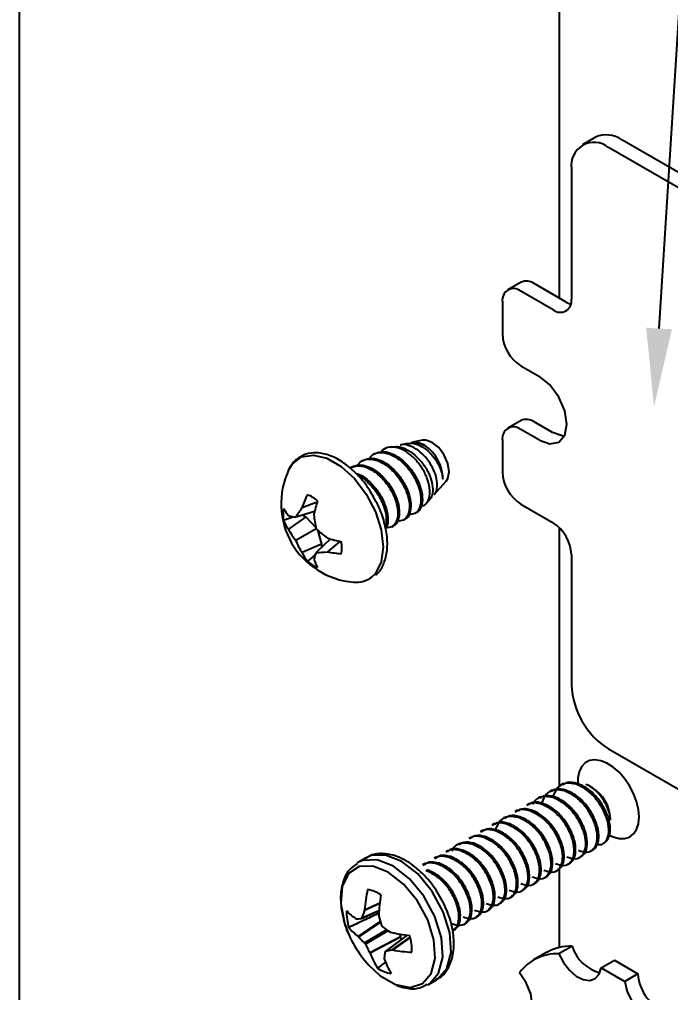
# Model space of a CAD drawing. Extents: x 0 to 9.57, y -8.69 to 0.
# Drawn here: x 0 to 1.248, y -4.972 to -3.106 of the extents above; entities that cross this region are included whole.
import ezdxf
from ezdxf import colors
from ezdxf.entities.mleader import LeaderData, LeaderLine
from ezdxf.math import Vec2, Vec3

# ---------------------------------------------------------------- set-up
doc = ezdxf.new("R2010")
doc.units = 0
doc.header["$LTSCALE"] = 0.5
doc.header["$MEASUREMENT"] = 0
for name, color, linetype in [('Brackets', 181, 'CONTINUOUS'), ('End Cap', 92, 'CONTINUOUS'), ('FAB DWG', 221, 'CONTINUOUS'), ('Hardware', 242, 'CONTINUOUS')]:
    doc.layers.add(name, color=color, linetype=linetype)
doc.layers.add('Text-Unprinted', color=131, linetype='CONTINUOUS', plot=False)
doc.styles.get("Standard").update_dxf_attribs({"font": 'arial.ttf'})

msp = doc.modelspace()

# ---------------------------------------------------------------- linework, layer by layer
at = {"layer": 'Brackets', "transparency": 16777216}
for p, q in [((1.0592, -4.8832), (1.0338, -4.8979)), ((1.0108, -4.8949), (0.9854, -4.9096)), ((1.1148, -4.9245), (1.1402, -4.9099)), ((1.1148, -4.9245), (1.1599, -4.9506)), ((1.1402, -4.9099), (1.1853, -4.9359)), ((1.1853, -4.9359), (1.1599, -4.9506))]:
    msp.add_line(p, q, dxfattribs=at)
at = {"layer": 'Brackets', "transparency": 16777216, "flags": 128}
for points in [[(1.0338, -4.8979), (1.0427, -4.9146), (1.0541, -4.9292), (1.067, -4.9404), (1.0804, -4.9471), (1.0928, -4.9489), (1.1033, -4.9454), (1.1109, -4.937), (1.1148, -4.9245)], [(0.9253, -5.0096), (0.9416, -5.0211), (0.9574, -5.0255), (0.9706, -5.022), (0.9795, -5.0112), (0.9827, -4.9945), (0.9798, -4.9743), (0.9713, -4.9532), (0.9583, -4.9342)], [(1.1599, -4.9506), (1.1649, -4.9706), (1.1747, -4.9903), (1.1882, -5.0073), (1.2036, -5.0194), (1.2191, -5.0251), (1.2325, -5.0237), (1.2424, -5.0153), (1.2474, -5.0011)]]:
    msp.add_lwpolyline(points, dxfattribs=at)
at = {"layer": 'Brackets', "transparency": 16777216}
for centre, radius, start, end in [((1.0557, -4.975), 0.0918, 87.7947, 119.3116), ((1.1321, -4.8601), 0.0765, 197.5856, 254.9744), ((1.0295, -4.9857), 0.0879, 87.1976, 144.1777), ((1.2674, -4.9314), 0.0823, 183.1178, 254.0875)]:
    msp.add_arc(centre, radius, start, end, dxfattribs=at)
at = {"layer": 'End Cap', "transparency": 16777216}
for p, q in [((1.0341, -2.717), (1.0341, -3.6401)), ((1.0341, -4.08), (1.0341, -4.5767)), ((1.0341, -4.7347), (1.0341, -4.8858))]:
    msp.add_line(p, q, dxfattribs=at)
at = {"layer": 'End Cap', "transparency": 16777216, "flags": 128}
for points in [[(1.1874, -4.6353), (1.1862, -4.621), (1.1826, -4.6059), (1.1768, -4.5906), (1.1691, -4.5757), (1.1597, -4.5619), (1.1491, -4.5497), (1.1376, -4.5396), (1.1257, -4.5321), (1.114, -4.5274), (1.1028, -4.5257), (1.0927, -4.5271), (1.0841, -4.5316), (1.0774, -4.539), (1.0727, -4.5489), (1.0703, -4.5609), (1.0703, -4.5715)], [(1.1309, -4.6701), (1.1376, -4.6736), (1.1491, -4.6768), (1.1597, -4.6769), (1.1691, -4.6739), (1.1768, -4.668), (1.1826, -4.6593), (1.1862, -4.6483), (1.1874, -4.6353)]]:
    msp.add_lwpolyline(points, dxfattribs=at)
at = {"layer": 'Hardware', "transparency": 16777216}
for p, q in [((1.1041, -3.3319), (1.0787, -3.3466)), ((2.0115, -3.8318), (1.1541, -3.3369)), ((1.9861, -3.8465), (1.1287, -3.3515)), ((1.058, -3.3923), (1.058, -3.6424)), ((0.9612, -3.61), (0.9358, -3.6246)), ((1.048, -3.6482), (0.9861, -3.6125)), ((1.0226, -3.6628), (0.9608, -3.6271)), ((0.9254, -3.6475), (0.9254, -3.709)), ((0.9608, -3.7702), (0.9963, -3.7907)), ((0.9612, -3.8752), (0.9358, -3.8898)), ((1.0217, -3.8981), (0.9861, -3.8776)), ((0.9963, -3.9128), (0.9608, -3.8923)), ((0.7726, -3.913), (0.7515, -3.9175)), ((0.9254, -3.9127), (0.9254, -3.9741)), ((0.7134, -3.9254), (0.7075, -3.9267)), ((0.7433, -3.9192), (0.7295, -3.9221)), ((0.6583, -3.9515), (0.6556, -3.9531)), ((0.6804, -3.9388), (0.6777, -3.9403)), ((0.6362, -3.9643), (0.6335, -3.9659)), ((0.795, -4.0167), (0.8178, -3.9913)), ((0.78, -4.0335), (0.7864, -4.0263)), ((0.5706, -4.0316), (0.5415, -4.0424)), ((0.9608, -4.0354), (1.0226, -4.0711)), ((0.5257, -4.0595), (0.5062, -4.0666)), ((0.5486, -4.0595), (0.5156, -4.0837)), ((0.5657, -4.0495), (0.5297, -4.0604)), ((0.5431, -4.0563), (0.5486, -4.0595)), ((0.5486, -4.0595), (0.5681, -4.0801)), ((0.7356, -4.0662), (0.7384, -4.0646)), ((0.5687, -4.0829), (0.5297, -4.1055)), ((0.5709, -4.0849), (0.5789, -4.1121)), ((0.7135, -4.079), (0.7163, -4.0774)), ((0.5962, -4.1022), (0.5687, -4.128)), ((0.5789, -4.1121), (0.5415, -4.1285)), ((0.5789, -4.1121), (0.5789, -4.1184)), ((0.6141, -4.1069), (0.5902, -4.1267)), ((1.058, -4.1323), (1.058, -4.3824)), ((1.1287, -4.5049), (1.9861, -4.9998)), ((1.0427, -4.5714), (1.0377, -4.5743)), ((1.0667, -4.5727), (1.0695, -4.5711)), ((1.0206, -4.5842), (1.0157, -4.5871)), ((1.0446, -4.5854), (1.0474, -4.5839)), ((1.0979, -4.5795), (1.0923, -4.5762)), ((0.9985, -4.5969), (0.9936, -4.5998)), ((1.0225, -4.5982), (1.0253, -4.5966)), ((0.9543, -4.6225), (0.9494, -4.6253)), ((0.9764, -4.6097), (0.9715, -4.6126)), ((0.9783, -4.6237), (0.9811, -4.6221)), ((1.0004, -4.611), (1.0032, -4.6094)), ((0.9322, -4.6352), (0.9273, -4.6381)), ((0.9562, -4.6365), (0.959, -4.6349)), ((1.1324, -4.6416), (1.1324, -4.6391)), ((0.888, -4.6607), (0.8831, -4.6636)), ((0.9101, -4.648), (0.9052, -4.6508)), ((0.912, -4.662), (0.9148, -4.6604)), ((0.9341, -4.6492), (0.9369, -4.6476)), ((0.8659, -4.6735), (0.861, -4.6764)), ((0.8899, -4.6747), (0.8927, -4.6731)), ((0.8218, -4.699), (0.8168, -4.7019)), ((0.8439, -4.6862), (0.8389, -4.6891)), ((0.8458, -4.7003), (0.8485, -4.6987)), ((0.8678, -4.6875), (0.8706, -4.6859)), ((1.0957, -4.7002), (1.1007, -4.6973)), ((1.1152, -4.6887), (1.1058, -4.6887)), ((0.6645, -4.7135), (0.6486, -4.7228)), ((0.7997, -4.7118), (0.7947, -4.7146)), ((0.8237, -4.713), (0.8264, -4.7114)), ((1.0736, -4.713), (1.0786, -4.7101)), ((0.6486, -4.7228), (0.6471, -4.7236)), ((0.7776, -4.7245), (0.7726, -4.7274)), ((0.7795, -4.7385), (0.7822, -4.7369)), ((0.8016, -4.7258), (0.8043, -4.7242)), ((1.0294, -4.7385), (1.0344, -4.7356)), ((1.0515, -4.7257), (1.0565, -4.7228)), ((1.0073, -4.7512), (1.0123, -4.7484)), ((0.9631, -4.7767), (0.9681, -4.7739)), ((0.9852, -4.764), (0.9902, -4.7611)), ((0.941, -4.7895), (0.946, -4.7866)), ((0.6903, -4.801), (0.6611, -4.815)), ((0.6611, -4.815), (0.6614, -4.8136)), ((0.6614, -4.8136), (0.6904, -4.7997)), ((0.8968, -4.815), (0.9018, -4.8121)), ((0.9189, -4.8022), (0.9239, -4.7994)), ((0.6449, -4.8304), (0.6457, -4.8307)), ((0.6554, -4.8298), (0.689, -4.8152)), ((0.6563, -4.8286), (0.689, -4.8144)), ((0.6863, -4.8211), (0.6886, -4.822)), ((0.6885, -4.8243), (0.6887, -4.8258)), ((0.8747, -4.8278), (0.8797, -4.8249)), ((0.6492, -4.8643), (0.6915, -4.8357)), ((0.6919, -4.8369), (0.6501, -4.8651)), ((0.6611, -4.8769), (0.7035, -4.8515)), ((0.8305, -4.8533), (0.8355, -4.8504)), ((0.8526, -4.8405), (0.8576, -4.8376)), ((0.6501, -4.8651), (0.6492, -4.8643)), ((0.7062, -4.8534), (0.6629, -4.8794)), ((0.6714, -4.8952), (0.73, -4.8646)), ((0.7304, -4.866), (0.672, -4.8964)), ((0.7429, -4.8621), (0.7011, -4.8932)), ((0.7432, -4.8622), (0.7018, -4.8929)), ((0.71, -4.8558), (0.7113, -4.8564)), ((0.7144, -4.8903), (0.7487, -4.8658)), ((0.7489, -4.8665), (0.7156, -4.8903)), ((0.728, -4.8598), (0.73, -4.8646)), ((0.73, -4.8646), (0.7304, -4.866)), ((0.7304, -4.866), (0.731, -4.871)), ((0.672, -4.8964), (0.6714, -4.8952)), ((0.699, -4.906), (0.6992, -4.9071)), ((0.7156, -4.8903), (0.7144, -4.8903)), ((0.7018, -4.9129), (0.6864, -4.9255)), ((0.7836, -4.9566), (0.7995, -4.9474))]:
    msp.add_line(p, q, dxfattribs=at)
at = {"layer": 'Hardware', "transparency": 16777216, "flags": 128}
for points in [[(1.048, -3.6482), (1.0549, -3.6514), (1.0569, -3.652)], [(0.9963, -3.9128), (1.0165, -3.9198), (1.0337, -3.9165), (1.0451, -3.9033), (1.0492, -3.8823), (1.0451, -3.8566), (1.0337, -3.8302), (1.0165, -3.807), (0.9963, -3.7907)], [(1.0441, -3.9053), (1.0419, -3.9052), (1.0217, -3.8981)], [(0.8234, -3.9734), (0.821, -3.9576), (0.8139, -3.9414), (0.8034, -3.9271), (0.7909, -3.9171), (0.7785, -3.9128), (0.7726, -3.913)], [(0.5158, -3.9701), (0.5232, -3.9583), (0.5408, -3.945), (0.5634, -3.9413), (0.5892, -3.9474), (0.6162, -3.963), (0.642, -3.9866), (0.6646, -4.0165), (0.6823, -4.0502), (0.6934, -4.0849), (0.6973, -4.1179), (0.6934, -4.1464), (0.6823, -4.1683), (0.6772, -4.1735)], [(0.8178, -3.9913), (0.821, -3.9864), (0.8234, -3.9734)], [(0.7825, -4.9572), (0.7859, -4.9551), (0.8032, -4.9349), (0.8111, -4.9043), (0.8087, -4.8668), (0.7963, -4.8263), (0.7752, -4.7872), (0.7476, -4.7539), (0.7166, -4.7298), (0.6856, -4.7176), (0.6579, -4.7187), (0.6486, -4.7228)], [(0.7995, -4.9474), (0.8019, -4.9459), (0.8192, -4.9257), (0.8271, -4.8951), (0.8247, -4.8576), (0.8123, -4.8171), (0.7911, -4.778), (0.7636, -4.7446), (0.7326, -4.7206), (0.7016, -4.7084), (0.6739, -4.7095), (0.6645, -4.7135)], [(0.7206, -4.9569), (0.7488, -4.9622), (0.7725, -4.9549), (0.7889, -4.9357), (0.7964, -4.9067), (0.7942, -4.8711), (0.7823, -4.8326), (0.7623, -4.7956), (0.7362, -4.7639), (0.7068, -4.7411), (0.6773, -4.7296), (0.651, -4.7306), (0.6307, -4.744), (0.6186, -4.7685), (0.6159, -4.8012), (0.6231, -4.8388), (0.6235, -4.8402)], [(0.6853, -4.8168), (0.6856, -4.8182), (0.6863, -4.8211)], [(0.6694, -4.9196), (0.6908, -4.9395), (0.7206, -4.9569)]]:
    msp.add_lwpolyline(points, dxfattribs=at)
at = {"layer": 'Hardware', "transparency": 16777216}
for centre, radius, start, end in [((1.1248, -3.3777), 0.0503, 54.3824, 114.3071), ((1.1011, -3.3854), 0.0437, 50.7967, 189.214), ((0.9715, -3.6329), 0.0251, 54.3824, 114.3071), ((0.947, -3.644), 0.0218, 50.7967, 189.214), ((1.0364, -3.6459), 0.0218, 230.7967, 9.214), ((1.0022, -3.7055), 0.0768, 182.6055, 237.3945), ((0.9715, -3.8981), 0.0251, 54.3824, 114.3071), ((0.947, -3.9092), 0.0218, 50.7967, 189.214), ((0.7315, -3.9887), 0.0799, 0.7404, 55.3724), ((0.6524, -4.0346), 0.151, 154.7008, 265.2938), ((1.0022, -3.9706), 0.0768, 182.6055, 237.3945), ((0.7244, -4.1022), 0.1925, 153.8836, 161.8938), ((0.5247, -4.0871), 0.0746, 51.1806, 68.8248), ((0.8543, -4.1184), 0.2967, 162.4504, 167.78), ((0.58, -4.0551), 0.0746, 171.1794, 188.8206), ((0.5635, -4.0141), 0.0644, 207.294, 222.063), ((0.6742, -4.1424), 0.1662, 143.0124, 150.4521), ((0.5754, -4.0397), 0.0742, 201.2615, 216.3895), ((0.5434, -3.965), 0.0964, 253.2757, 261.8218), ((0.7871, -4.0343), 0.2238, 185.4463, 192.5419), ((0.6393, -4.0193), 0.1394, 207.4879, 218.1386), ((0.72, -3.9181), 0.2238, 227.4587, 234.5541), ((0.9812, -4.1358), 0.0768, 2.6055, 57.3945), ((0.6808, -3.8178), 0.2967, 252.2217, 257.5505), ((0.6591, -4.0535), 0.1395, 201.8619, 212.512), ((0.5431, -4.119), 0.0746, 351.1794, 8.8206), ((0.6095, -4.0987), 0.0743, 203.6114, 218.7372), ((0.6582, -4.1638), 0.0964, 158.1864, 166.735), ((0.6257, -4.1218), 0.0645, 197.9392, 212.7056), ((0.57, -3.9618), 0.1662, 269.5543, 276.9926), ((0.6299, -3.9384), 0.1925, 258.1085, 266.1181), ((0.5984, -4.0871), 0.0746, 231.1806, 248.8248), ((0.645, -4.1359), 0.0495, 264.1321, 310.5569), ((1.2115, -4.3754), 0.1537, 182.6055, 237.3945), ((1.06, -4.6411), 0.0724, 1.6111, 58.3836), ((1.101, -4.6608), 0.0313, 297.033, 2.2064), ((0.9228, -4.8314), 0.262, 167.4573, 176.096), ((0.6568, -4.8383), 0.0645, 56.3215, 80.8829), ((1.0034, -4.8363), 0.3151, 170.5438, 177.8012), ((0.6939, -4.7537), 0.091, 222.6488, 237.4246), ((0.73, -4.8183), 0.1031, 178.3681, 196.3024), ((0.6345, -4.6287), 0.2023, 273.1671, 275.8363), ((0.8582, -4.8909), 0.2112, 158.9328, 162.8546), ((0.9593, -4.7534), 0.2802, 194.9834, 198.7461), ((0.8258, -4.7763), 0.2121, 197.5094, 222.4852), ((0.7003, -4.7914), 0.089, 218.8597, 234.9528), ((0.8589, -4.629), 0.2713, 233.0484, 236.7132), ((0.794, -4.7421), 0.1893, 220.5254, 225.4165), ((0.7919, -4.5008), 0.3646, 257.231, 263.0787), ((0.649, -4.8917), 0.1031, 358.3681, 16.3024), ((0.8677, -4.7789), 0.2281, 206.1328, 210.6353), ((0.8086, -4.8467), 0.1453, 199.9991, 212.8012), ((0.8486, -4.9196), 0.1502, 170.2615, 174.8104), ((0.842, -4.8598), 0.1504, 198.3397, 210.2288), ((0.6487, -4.6019), 0.2958, 280.3359, 282.8227), ((0.7674, -4.6127), 0.2824, 259.4303, 266.8725), ((0.7222, -4.8718), 0.0645, 236.3215, 260.8829)]:
    msp.add_arc(centre, radius, start, end, dxfattribs=at)
for points, knots in [([(0.7435, -3.9199), (0.7457, -3.9193), (0.7521, -3.9176), (0.7647, -3.9212), (0.7792, -3.9298), (0.7926, -3.9428), (0.803, -3.9581), (0.8097, -3.9741), (0.8108, -3.9832), (0.8113, -3.9877)], [0, 0, 0, 0, 0.0841855, 0.2412183, 0.3982, 0.5514582, 0.7040097, 0.856533, 1, 1, 1, 1]), ([(0.7768, -3.923), (0.7723, -3.9207), (0.7634, -3.9164), (0.7554, -3.9172), (0.7515, -3.9176)], [0, 0, 0, 0, 0.510998, 1, 1, 1, 1]), ([(0.7525, -3.9191), (0.7546, -3.9184), (0.761, -3.9163), (0.77, -3.9194), (0.776, -3.9225), (0.7768, -3.923)], [0, 0, 0, 0, 0.297807, 0.902635, 1, 1, 1, 1]), ([(0.6806, -4.0259), (0.6765, -4.0185), (0.6669, -4.0008), (0.6465, -3.9767), (0.6218, -3.9554), (0.5956, -3.9412), (0.5706, -3.9357), (0.5473, -3.9386), (0.5289, -3.9504), (0.5183, -3.962), (0.5159, -3.97), (0.5158, -3.9702)], [0, 0, 0, 0, 0.094691, 0.226956, 0.359756, 0.493581, 0.628437, 0.747326, 0.873689, 0.99674, 1, 1, 1, 1]), ([(0.6696, -3.949), (0.672, -3.9458), (0.6781, -3.9377), (0.6946, -3.935), (0.7149, -3.9407), (0.7355, -3.9554), (0.7532, -3.9764), (0.7653, -4.0007), (0.7706, -4.0243), (0.7681, -4.0431), (0.7594, -4.0549), (0.7502, -4.0551), (0.7461, -4.0553)], [0, 0, 0, 0, 0.069685, 0.177153, 0.281858, 0.386563, 0.494032, 0.597227, 0.703759, 0.81029, 0.913486, 1, 1, 1, 1]), ([(0.6804, -3.9388), (0.686, -3.9368), (0.697, -3.9328), (0.7178, -3.9392), (0.7382, -3.9538), (0.7559, -3.9748), (0.768, -3.9991), (0.7734, -4.0228), (0.7706, -4.0409), (0.7653, -4.0511), (0.7605, -4.0518), (0.7604, -4.0518)], [0, 0, 0, 0, 0.125903, 0.24999, 0.374077, 0.50144, 0.623738, 0.74999, 0.876242, 0.998541, 1, 1, 1, 1]), ([(0.7699, -4.0388), (0.7705, -4.0388), (0.7753, -4.039), (0.7815, -4.033), (0.7868, -4.0211), (0.7868, -4.0044), (0.7816, -3.9852), (0.7718, -3.9656), (0.7579, -3.948), (0.7417, -3.9345), (0.7247, -3.9264), (0.7088, -3.9255), (0.6977, -3.929), (0.694, -3.9346), (0.6931, -3.9359)], [0, 0, 0, 0, 0.013765, 0.106757, 0.199636, 0.294102, 0.388818, 0.483449, 0.579428, 0.675867, 0.772246, 0.869739, 0.967899, 1, 1, 1, 1]), ([(0.7135, -3.9261), (0.7171, -3.9255), (0.7257, -3.9239), (0.7414, -3.9295), (0.7581, -3.9408), (0.7731, -3.9568), (0.7844, -3.9753), (0.7912, -3.9943), (0.7927, -4.0107), (0.7907, -4.0218), (0.7869, -4.0249), (0.7859, -4.0257)], [0, 0, 0, 0, 0.092761, 0.219048, 0.345275, 0.468342, 0.591548, 0.714701, 0.834913, 0.955038, 1, 1, 1, 1]), ([(0.7948, -4.0165), (0.7951, -4.0162), (0.7982, -4.0142), (0.8007, -4.0054), (0.8009, -3.9911), (0.7962, -3.974), (0.7873, -3.9566), (0.7749, -3.941), (0.7602, -3.9288), (0.7452, -3.9222), (0.7344, -3.9202), (0.7301, -3.9222), (0.7296, -3.9224)], [0, 0, 0, 0, 0.014877, 0.132647, 0.252686, 0.373089, 0.493359, 0.615552, 0.73841, 0.861176, 0.985524, 1, 1, 1, 1]), ([(0.6475, -3.9618), (0.6499, -3.9586), (0.656, -3.9505), (0.6725, -3.9477), (0.6928, -3.9534), (0.7134, -3.9682), (0.7311, -3.9891), (0.7432, -4.0135), (0.7485, -4.037), (0.746, -4.0558), (0.7373, -4.0677), (0.7281, -4.0679), (0.724, -4.068)], [0, 0, 0, 0, 0.069685, 0.177153, 0.281858, 0.386563, 0.494032, 0.597227, 0.703759, 0.81029, 0.913486, 1, 1, 1, 1]), ([(0.6584, -3.9516), (0.6639, -3.9495), (0.6749, -3.9455), (0.6957, -3.952), (0.7161, -3.9665), (0.7338, -3.9876), (0.7459, -4.0118), (0.7513, -4.0356), (0.7485, -4.0537), (0.7432, -4.0638), (0.7384, -4.0646), (0.7383, -4.0646)], [0, 0, 0, 0, 0.125903, 0.24999, 0.374077, 0.50144, 0.623738, 0.74999, 0.876242, 0.998541, 1, 1, 1, 1]), ([(0.6335, -3.9659), (0.639, -3.9639), (0.6501, -3.9599), (0.6708, -3.9663), (0.6913, -3.9809), (0.709, -4.0019), (0.7211, -4.0262), (0.7264, -4.0498), (0.7239, -4.0686), (0.7152, -4.0804), (0.706, -4.0807), (0.7019, -4.0808)], [0, 0, 0, 0, 0.114346, 0.227043, 0.33974, 0.455412, 0.566484, 0.681147, 0.79581, 0.906882, 1, 1, 1, 1]), ([(0.6363, -3.9643), (0.6418, -3.9623), (0.6528, -3.9583), (0.6736, -3.9647), (0.694, -3.9793), (0.7117, -4.0003), (0.7238, -4.0246), (0.7292, -4.0483), (0.7264, -4.0664), (0.7211, -4.0766), (0.7163, -4.0773), (0.7162, -4.0773)], [0, 0, 0, 0, 0.125903, 0.24999, 0.374077, 0.50144, 0.623738, 0.74999, 0.876242, 0.998541, 1, 1, 1, 1]), ([(0.6456, -3.9771), (0.6475, -3.9776), (0.6561, -3.9797), (0.672, -3.9925), (0.6896, -4.0129), (0.7018, -4.0375), (0.7067, -4.0604), (0.7062, -4.0759), (0.7024, -4.0802), (0.7019, -4.0808)], [0, 0, 0, 0, 0.05347, 0.235075, 0.421475, 0.600462, 0.785236, 0.970009, 1, 1, 1, 1]), ([(0.6484, -3.9803), (0.6485, -3.9804), (0.6552, -3.9823), (0.6692, -3.9943), (0.6869, -4.0145), (0.6989, -4.0389), (0.7046, -4.0626), (0.702, -4.0742), (0.7007, -4.0799)], [0, 0, 0, 0, 0.003073, 0.201898, 0.405972, 0.601931, 0.804225, 1, 1, 1, 1]), ([(0.6825, -4.1712), (0.6833, -4.1707), (0.6902, -4.1665), (0.6982, -4.1514), (0.7052, -4.1275), (0.7055, -4.0984), (0.6988, -4.0667), (0.6901, -4.0416), (0.6823, -4.0287), (0.6806, -4.0259)], [0, 0, 0, 0, 0.02095, 0.197802, 0.377917, 0.565327, 0.755895, 0.946213, 1, 1, 1, 1]), ([(0.5674, -4.1319), (0.5666, -4.1326), (0.5613, -4.1371), (0.556, -4.1415), (0.5516, -4.1452)], [0, 0, 0, 0, 0.160972, 1, 1, 1, 1]), ([(1.0667, -4.5727), (1.0602, -4.5714), (1.0469, -4.5688), (1.0308, -4.5769), (1.0255, -4.5887), (1.0229, -4.5945)], [0, 0, 0, 0, 0.332007, 0.672778, 1, 1, 1, 1]), ([(1.0695, -4.5711), (1.0627, -4.5695), (1.0519, -4.5669), (1.0441, -4.572), (1.0412, -4.5739)], [0, 0, 0, 0, 0.622411, 1, 1, 1, 1]), ([(1.1323, -4.6596), (1.132, -4.6554), (1.1312, -4.6441), (1.1239, -4.6231), (1.1094, -4.5997), (1.0901, -4.5804), (1.0763, -4.5742), (1.0695, -4.5711)], [0, 0, 0, 0, 0.128168, 0.348309, 0.561556, 0.783634, 1, 1, 1, 1]), ([(1.0446, -4.5854), (1.0381, -4.5842), (1.0248, -4.5816), (1.0087, -4.5897), (1.0034, -4.6015), (1.0008, -4.6073)], [0, 0, 0, 0, 0.332007, 0.672778, 1, 1, 1, 1]), ([(1.0474, -4.5839), (1.0406, -4.5822), (1.0298, -4.5796), (1.022, -4.5847), (1.0191, -4.5866)], [0, 0, 0, 0, 0.622411, 1, 1, 1, 1]), ([(1.0711, -4.6993), (1.0769, -4.7011), (1.0884, -4.7048), (1.1011, -4.698), (1.108, -4.683), (1.1073, -4.6617), (1.0991, -4.6375), (1.0845, -4.6141), (1.0652, -4.5948), (1.0514, -4.5885), (1.0446, -4.5854)], [0, 0, 0, 0, 0.124087, 0.25145, 0.373748, 0.5, 0.626252, 0.74855, 0.875913, 1, 1, 1, 1]), ([(1.0978, -4.6974), (1.0997, -4.6968), (1.1058, -4.6945), (1.1106, -4.681), (1.1102, -4.6602), (1.1018, -4.6358), (1.0873, -4.6125), (1.068, -4.5932), (1.0542, -4.5869), (1.0474, -4.5839)], [0, 0, 0, 0, 0.065054, 0.217806, 0.375496, 0.533185, 0.685937, 0.845014, 1, 1, 1, 1]), ([(1.1152, -4.6887), (1.1177, -4.6873), (1.1242, -4.6836), (1.1301, -4.6701), (1.1294, -4.649), (1.1212, -4.6247), (1.1066, -4.6013), (1.0873, -4.582), (1.0735, -4.5758), (1.0667, -4.5727)], [0, 0, 0, 0, 0.094441, 0.242391, 0.395125, 0.547858, 0.695809, 0.849886, 1, 1, 1, 1]), ([(1.1322, -4.6416), (1.1319, -4.6373), (1.1313, -4.6282), (1.1253, -4.6125), (1.1159, -4.597), (1.1035, -4.5835), (1.0928, -4.576), (1.0868, -4.5734), (1.0854, -4.5728)], [0, 0, 0, 0, 0.172521, 0.359227, 0.545688, 0.742511, 0.940934, 1, 1, 1, 1]), ([(1.0004, -4.611), (0.9937, -4.6093), (0.9828, -4.6067), (0.975, -4.6118), (0.9721, -4.6137)], [0, 0, 0, 0, 0.622411, 1, 1, 1, 1]), ([(1.0032, -4.6094), (0.9964, -4.6077), (0.9856, -4.6051), (0.9778, -4.6102), (0.9749, -4.6121)], [0, 0, 0, 0, 0.622411, 1, 1, 1, 1]), ([(1.0225, -4.5982), (1.016, -4.597), (1.0028, -4.5945), (0.9889, -4.6006), (0.9848, -4.6091), (0.9835, -4.6117)], [0, 0, 0, 0, 0.401015, 0.812616, 1, 1, 1, 1]), ([(1.0253, -4.5966), (1.0185, -4.595), (1.0077, -4.5924), (0.9999, -4.5975), (0.997, -4.5994)], [0, 0, 0, 0, 0.622411, 1, 1, 1, 1]), ([(1.049, -4.712), (1.0548, -4.7138), (1.0663, -4.7175), (1.079, -4.7108), (1.0859, -4.6958), (1.0852, -4.6745), (1.077, -4.6502), (1.0624, -4.6268), (1.0432, -4.6076), (1.0293, -4.6013), (1.0225, -4.5982)], [0, 0, 0, 0, 0.124087, 0.25145, 0.373748, 0.5, 0.626252, 0.74855, 0.875913, 1, 1, 1, 1]), ([(1.0757, -4.7102), (1.0776, -4.7095), (1.0837, -4.7072), (1.0885, -4.6938), (1.0881, -4.673), (1.0797, -4.6486), (1.0652, -4.6252), (1.0459, -4.606), (1.0321, -4.5997), (1.0253, -4.5966)], [0, 0, 0, 0, 0.065054, 0.217806, 0.375496, 0.533185, 0.685937, 0.845014, 1, 1, 1, 1]), ([(0.9783, -4.6237), (0.9716, -4.6221), (0.9607, -4.6195), (0.9529, -4.6246), (0.95, -4.6265)], [0, 0, 0, 0, 0.622411, 1, 1, 1, 1]), ([(0.9811, -4.6221), (0.9743, -4.6205), (0.9635, -4.6179), (0.9557, -4.623), (0.9528, -4.6249)], [0, 0, 0, 0, 0.622411, 1, 1, 1, 1]), ([(1.0049, -4.7375), (1.0106, -4.7393), (1.0221, -4.743), (1.0348, -4.7363), (1.0417, -4.7213), (1.041, -4.7), (1.0328, -4.6757), (1.0182, -4.6523), (0.999, -4.6331), (0.9851, -4.6268), (0.9783, -4.6237)], [0, 0, 0, 0, 0.124087, 0.25145, 0.373748, 0.5, 0.626252, 0.74855, 0.875913, 1, 1, 1, 1]), ([(1.0315, -4.7357), (1.0334, -4.735), (1.0395, -4.7327), (1.0443, -4.7193), (1.0439, -4.6985), (1.0355, -4.6741), (1.021, -4.6508), (1.0017, -4.6315), (0.9879, -4.6252), (0.9811, -4.6221)], [0, 0, 0, 0, 0.065054, 0.217806, 0.375496, 0.533185, 0.685937, 0.845014, 1, 1, 1, 1]), ([(1.027, -4.7248), (1.0327, -4.7266), (1.0442, -4.7303), (1.0569, -4.7235), (1.0638, -4.7085), (1.0631, -4.6872), (1.0549, -4.663), (1.0403, -4.6396), (1.0211, -4.6203), (1.0072, -4.614), (1.0004, -4.611)], [0, 0, 0, 0, 0.124087, 0.25145, 0.373748, 0.5, 0.626252, 0.74855, 0.875913, 1, 1, 1, 1]), ([(1.0536, -4.7229), (1.0555, -4.7223), (1.0616, -4.72), (1.0664, -4.7065), (1.066, -4.6858), (1.0576, -4.6614), (1.0431, -4.638), (1.0238, -4.6187), (1.01, -4.6125), (1.0032, -4.6094)], [0, 0, 0, 0, 0.065054, 0.217806, 0.375496, 0.533185, 0.685937, 0.845014, 1, 1, 1, 1]), ([(0.9341, -4.6492), (0.9274, -4.6476), (0.9165, -4.645), (0.9087, -4.6501), (0.9058, -4.652)], [0, 0, 0, 0, 0.622411, 1, 1, 1, 1]), ([(0.9369, -4.6476), (0.9301, -4.646), (0.9193, -4.6434), (0.9115, -4.6485), (0.9086, -4.6504)], [0, 0, 0, 0, 0.622411, 1, 1, 1, 1]), ([(0.9562, -4.6365), (0.9497, -4.6352), (0.9364, -4.6326), (0.9203, -4.6407), (0.915, -4.6525), (0.9125, -4.6583)], [0, 0, 0, 0, 0.332007, 0.672778, 1, 1, 1, 1]), ([(0.959, -4.6349), (0.9522, -4.6333), (0.9414, -4.6306), (0.9336, -4.6357), (0.9307, -4.6377)], [0, 0, 0, 0, 0.622411, 1, 1, 1, 1]), ([(0.9828, -4.7503), (0.9885, -4.7521), (1, -4.7558), (1.0127, -4.749), (1.0196, -4.734), (1.019, -4.7128), (1.0107, -4.6885), (0.9961, -4.6651), (0.9769, -4.6458), (0.9631, -4.6396), (0.9562, -4.6365)], [0, 0, 0, 0, 0.124087, 0.25145, 0.373748, 0.5, 0.626252, 0.74855, 0.875913, 1, 1, 1, 1]), ([(1.0094, -4.7485), (1.0113, -4.7478), (1.0174, -4.7455), (1.0222, -4.7321), (1.0218, -4.7113), (1.0134, -4.6869), (0.9989, -4.6635), (0.9796, -4.6442), (0.9658, -4.638), (0.959, -4.6349)], [0, 0, 0, 0, 0.065054, 0.217806, 0.375496, 0.533185, 0.685937, 0.845014, 1, 1, 1, 1]), ([(0.912, -4.662), (0.9053, -4.6604), (0.8944, -4.6578), (0.8867, -4.6628), (0.8837, -4.6648)], [0, 0, 0, 0, 0.622411, 1, 1, 1, 1]), ([(0.9148, -4.6604), (0.9081, -4.6588), (0.8972, -4.6562), (0.8894, -4.6612), (0.8865, -4.6632)], [0, 0, 0, 0, 0.622411, 1, 1, 1, 1]), ([(0.9386, -4.7758), (0.9443, -4.7776), (0.9558, -4.7813), (0.9685, -4.7745), (0.9754, -4.7596), (0.9748, -4.7383), (0.9665, -4.714), (0.9519, -4.6906), (0.9327, -4.6713), (0.9189, -4.6651), (0.912, -4.662)], [0, 0, 0, 0, 0.124087, 0.25145, 0.373748, 0.5, 0.626252, 0.74855, 0.875913, 1, 1, 1, 1]), ([(0.9652, -4.774), (0.9671, -4.7733), (0.9732, -4.771), (0.978, -4.7576), (0.9776, -4.7368), (0.9692, -4.7124), (0.9547, -4.689), (0.9354, -4.6697), (0.9216, -4.6635), (0.9148, -4.6604)], [0, 0, 0, 0, 0.065054, 0.217806, 0.375496, 0.533185, 0.685937, 0.845014, 1, 1, 1, 1]), ([(0.9607, -4.763), (0.9664, -4.7649), (0.9779, -4.7685), (0.9906, -4.7618), (0.9975, -4.7468), (0.9969, -4.7255), (0.9886, -4.7012), (0.974, -4.6779), (0.9548, -4.6586), (0.941, -4.6523), (0.9341, -4.6492)], [0, 0, 0, 0, 0.124087, 0.25145, 0.373748, 0.5, 0.626252, 0.74855, 0.875913, 1, 1, 1, 1]), ([(0.9873, -4.7612), (0.9892, -4.7605), (0.9953, -4.7583), (1.0001, -4.7448), (0.9997, -4.724), (0.9913, -4.6996), (0.9768, -4.6763), (0.9575, -4.657), (0.9437, -4.6507), (0.9369, -4.6476)], [0, 0, 0, 0, 0.065054, 0.217806, 0.375496, 0.533185, 0.685937, 0.845014, 1, 1, 1, 1]), ([(0.8706, -4.6859), (0.8639, -4.6843), (0.853, -4.6817), (0.8452, -4.6868), (0.8423, -4.6887)], [0, 0, 0, 0, 0.622411, 1, 1, 1, 1]), ([(0.8899, -4.6747), (0.8832, -4.6731), (0.8723, -4.6705), (0.8646, -4.6756), (0.8616, -4.6775)], [0, 0, 0, 0, 0.622411, 1, 1, 1, 1]), ([(0.8927, -4.6731), (0.886, -4.6715), (0.8751, -4.6689), (0.8673, -4.674), (0.8644, -4.6759)], [0, 0, 0, 0, 0.622411, 1, 1, 1, 1]), ([(0.9165, -4.7886), (0.9222, -4.7904), (0.9337, -4.794), (0.9464, -4.7873), (0.9533, -4.7723), (0.9527, -4.751), (0.9444, -4.7268), (0.9298, -4.7034), (0.9106, -4.6841), (0.8968, -4.6778), (0.8899, -4.6747)], [0, 0, 0, 0, 0.124087, 0.25145, 0.373748, 0.5, 0.626252, 0.74855, 0.875913, 1, 1, 1, 1]), ([(0.9431, -4.7867), (0.945, -4.786), (0.9511, -4.7838), (0.9559, -4.7703), (0.9555, -4.7495), (0.9471, -4.7251), (0.9326, -4.7018), (0.9133, -4.6825), (0.8995, -4.6762), (0.8927, -4.6731)], [0, 0, 0, 0, 0.065054, 0.217806, 0.375496, 0.533185, 0.685937, 0.845014, 1, 1, 1, 1]), ([(0.8458, -4.7003), (0.839, -4.6986), (0.8281, -4.696), (0.8204, -4.7011), (0.8174, -4.703)], [0, 0, 0, 0, 0.622411, 1, 1, 1, 1]), ([(0.8485, -4.6987), (0.8418, -4.697), (0.8309, -4.6944), (0.8231, -4.6995), (0.8202, -4.7014)], [0, 0, 0, 0, 0.622411, 1, 1, 1, 1]), ([(0.8678, -4.6875), (0.8613, -4.6863), (0.8481, -4.6838), (0.8342, -4.6898), (0.8301, -4.6983), (0.8288, -4.701)], [0, 0, 0, 0, 0.401015, 0.812616, 1, 1, 1, 1]), ([(0.8723, -4.8141), (0.878, -4.8159), (0.8895, -4.8196), (0.9022, -4.8128), (0.9091, -4.7978), (0.9085, -4.7765), (0.9002, -4.7523), (0.8857, -4.7289), (0.8664, -4.7096), (0.8526, -4.7033), (0.8458, -4.7003)], [0, 0, 0, 0, 0.124087, 0.25145, 0.373748, 0.5, 0.626252, 0.74855, 0.875913, 1, 1, 1, 1]), ([(0.8989, -4.8122), (0.9008, -4.8116), (0.9069, -4.8093), (0.9117, -4.7958), (0.9113, -4.775), (0.9029, -4.7506), (0.8884, -4.7273), (0.8691, -4.708), (0.8553, -4.7017), (0.8485, -4.6987)], [0, 0, 0, 0, 0.065054, 0.2178059, 0.3754956, 0.5331853, 0.6859373, 0.8450143, 1, 1, 1, 1]), ([(0.8944, -4.8013), (0.9001, -4.8031), (0.9116, -4.8068), (0.9243, -4.8), (0.9312, -4.7851), (0.9306, -4.7638), (0.9223, -4.7395), (0.9077, -4.7161), (0.8885, -4.6968), (0.8747, -4.6906), (0.8678, -4.6875)], [0, 0, 0, 0, 0.124087, 0.25145, 0.373748, 0.5, 0.626252, 0.74855, 0.875913, 1, 1, 1, 1]), ([(0.921, -4.7995), (0.9229, -4.7988), (0.929, -4.7965), (0.9338, -4.7831), (0.9334, -4.7623), (0.925, -4.7379), (0.9105, -4.7145), (0.8912, -4.6953), (0.8774, -4.689), (0.8706, -4.6859)], [0, 0, 0, 0, 0.065054, 0.217806, 0.375496, 0.533185, 0.685937, 0.845014, 1, 1, 1, 1]), ([(0.7976, -4.947), (0.8003, -4.9459), (0.8113, -4.9416), (0.8239, -4.9235), (0.833, -4.8959), (0.833, -4.8621), (0.8243, -4.8246), (0.807, -4.7871), (0.7831, -4.7534), (0.7545, -4.7265), (0.7242, -4.7095), (0.6955, -4.7044), (0.674, -4.7067), (0.6655, -4.714), (0.6635, -4.7157)], [0, 0, 0, 0, 0.029478, 0.118396, 0.207477, 0.302343, 0.400781, 0.499209, 0.597655, 0.696728, 0.797192, 0.887956, 0.973636, 1, 1, 1, 1]), ([(0.8237, -4.713), (0.8169, -4.7114), (0.806, -4.7088), (0.7983, -4.7139), (0.7953, -4.7158)], [0, 0, 0, 0, 0.622411, 1, 1, 1, 1]), ([(0.8264, -4.7114), (0.8197, -4.7098), (0.8088, -4.7072), (0.801, -4.7123), (0.7981, -4.7142)], [0, 0, 0, 0, 0.622411, 1, 1, 1, 1]), ([(0.8502, -4.8268), (0.8559, -4.8286), (0.8674, -4.8323), (0.8801, -4.8256), (0.887, -4.8106), (0.8864, -4.7893), (0.8781, -4.765), (0.8636, -4.7416), (0.8443, -4.7224), (0.8305, -4.7161), (0.8237, -4.713)], [0, 0, 0, 0, 0.124087, 0.25145, 0.373748, 0.5, 0.626252, 0.74855, 0.875913, 1, 1, 1, 1]), ([(0.8768, -4.825), (0.8787, -4.8243), (0.8848, -4.822), (0.8896, -4.8086), (0.8892, -4.7878), (0.8808, -4.7634), (0.8663, -4.7401), (0.847, -4.7208), (0.8332, -4.7145), (0.8264, -4.7114)], [0, 0, 0, 0, 0.065054, 0.217806, 0.375496, 0.533185, 0.685937, 0.845014, 1, 1, 1, 1]), ([(0.6475, -4.725), (0.6421, -4.7285), (0.6293, -4.7369), (0.6184, -4.7607), (0.6138, -4.7917), (0.6192, -4.8275), (0.6265, -4.8537), (0.6335, -4.8656), (0.6335, -4.8657)], [0, 0, 0, 0, 0.146602, 0.346295, 0.554583, 0.775036, 0.998183, 1, 1, 1, 1]), ([(0.8016, -4.7258), (0.7948, -4.7241), (0.784, -4.7215), (0.7762, -4.7266), (0.7732, -4.7285)], [0, 0, 0, 0, 0.622411, 1, 1, 1, 1]), ([(0.8043, -4.7242), (0.7976, -4.7225), (0.7867, -4.7199), (0.7789, -4.725), (0.776, -4.727)], [0, 0, 0, 0, 0.622411, 1, 1, 1, 1]), ([(0.8299, -4.8521), (0.8317, -4.8514), (0.8379, -4.8491), (0.8427, -4.8357), (0.8422, -4.8149), (0.8339, -4.7905), (0.8194, -4.7672), (0.8001, -4.7479), (0.7863, -4.7416), (0.7795, -4.7385)], [0, 0, 0, 0, 0.065054, 0.217806, 0.375496, 0.533185, 0.685937, 0.845014, 1, 1, 1, 1]), ([(0.8327, -4.8505), (0.8345, -4.8498), (0.8406, -4.8475), (0.8454, -4.8341), (0.845, -4.8133), (0.8366, -4.7889), (0.8221, -4.7656), (0.8028, -4.7463), (0.789, -4.74), (0.7822, -4.7369)], [0, 0, 0, 0, 0.065054, 0.217806, 0.375496, 0.533185, 0.685937, 0.845014, 1, 1, 1, 1]), ([(0.8281, -4.8396), (0.8338, -4.8414), (0.8453, -4.8451), (0.858, -4.8383), (0.865, -4.8233), (0.8643, -4.802), (0.856, -4.7778), (0.8415, -4.7544), (0.8222, -4.7351), (0.8084, -4.7289), (0.8016, -4.7258)], [0, 0, 0, 0, 0.124087, 0.25145, 0.373748, 0.5, 0.626252, 0.74855, 0.875913, 1, 1, 1, 1]), ([(0.8547, -4.8378), (0.8566, -4.8371), (0.8627, -4.8348), (0.8675, -4.8214), (0.8671, -4.8006), (0.8587, -4.7762), (0.8442, -4.7528), (0.8249, -4.7335), (0.8111, -4.7273), (0.8043, -4.7242)], [0, 0, 0, 0, 0.065054, 0.217806, 0.375496, 0.533185, 0.685937, 0.845014, 1, 1, 1, 1]), ([(0.6863, -4.8211), (0.6773, -4.8254), (0.6588, -4.8341), (0.6404, -4.8428), (0.631, -4.8473)], [0, 0, 0, 0, 0.490983, 1, 1, 1, 1]), ([(0.6551, -4.8299), (0.6553, -4.8299), (0.6558, -4.8297), (0.6562, -4.8291), (0.6563, -4.8287), (0.6563, -4.8286)], [0, 0, 0, 0, 0.42854, 0.857097, 1, 1, 1, 1]), ([(0.694, -4.8434), (0.6942, -4.8438), (0.6945, -4.8446), (0.6952, -4.8454), (0.6957, -4.8458), (0.6958, -4.8459)], [0, 0, 0, 0, 0.42854, 0.857097, 1, 1, 1, 1]), ([(0.6629, -4.8794), (0.6627, -4.879), (0.6622, -4.8782), (0.6616, -4.8774), (0.6612, -4.877), (0.6611, -4.8769)], [0, 0, 0, 0, 0.42854, 0.857097, 1, 1, 1, 1]), ([(0.7018, -4.8929), (0.7016, -4.893), (0.701, -4.8931), (0.7007, -4.8937), (0.7006, -4.8941), (0.7006, -4.8942)], [0, 0, 0, 0, 0.42854, 0.857097, 1, 1, 1, 1]), ([(0.7229, -4.9583), (0.7285, -4.9601), (0.7432, -4.9649), (0.7642, -4.9657), (0.7767, -4.9589), (0.7816, -4.9562)], [0, 0, 0, 0, 0.27229, 0.718195, 1, 1, 1, 1])]:
    msp.add_open_spline(points, degree=3, knots=knots, dxfattribs=at)
at = {"layer": 'Text-Unprinted', "ltscale": 0.5, "transparency": 16777216}
msp.add_lwpolyline([(0, 0), (9.566, 0), (9.566, -8.685), (0, -8.685)], close=True, dxfattribs=at)

# ---------------------------------------------------------------- leaders
at = {"layer": 'FAB DWG', "transparency": 16777216}
ml = msp.add_multileader_mtext('Standard', dxfattribs=at)
ml.set_content('CV00267\\PHW63214 (x2)', color=256)
ml.set_leader_properties()
ml.build(insert=Vec2(0, 0))
ml.multileader.update_dxf_attribs({"dogleg_length": 0.0922, "arrow_head_size": 0.15})
ctx = ml.context
ctx.base_point, ctx.char_height, ctx.arrow_head_size, ctx.landing_gap_size, ctx.plane_origin = Vec3(1.7329, -1.4727), 0.188, 0.15, 0.09, Vec3(8.9962, -3.4705)
notes = []
notes.append((ctx, [(1, (1, 1, 0), (1.3678, -1.4727), (1, 0), 0.3651, [(0, [(1.2161, -3.8484)], 0, [])])]))
ctx.mtext.insert, ctx.mtext.width, ctx.mtext.defined_height, ctx.mtext.flow_direction = Vec3(1.8229, -1.3511), 2.305108, 0.5139, 5
for ctx, leaders in notes:
    for number, flags, end, landing, length, lines in leaders:
        leader = LeaderData()
        leader.index, (leader.has_last_leader_line, leader.has_dogleg_vector, leader.attachment_direction) = number, flags
        leader.last_leader_point, leader.dogleg_vector, leader.dogleg_length = Vec3(end), Vec3(landing), length
        for number, points, colour, breaks in lines:
            line = LeaderLine()
            line.index, line.vertices, line.color, line.breaks = number, Vec3.list(points), colors.encode_raw_color(colour), breaks
            leader.lines.append(line)
        ctx.leaders.append(leader)

doc.saveas('drawing.dxf')
